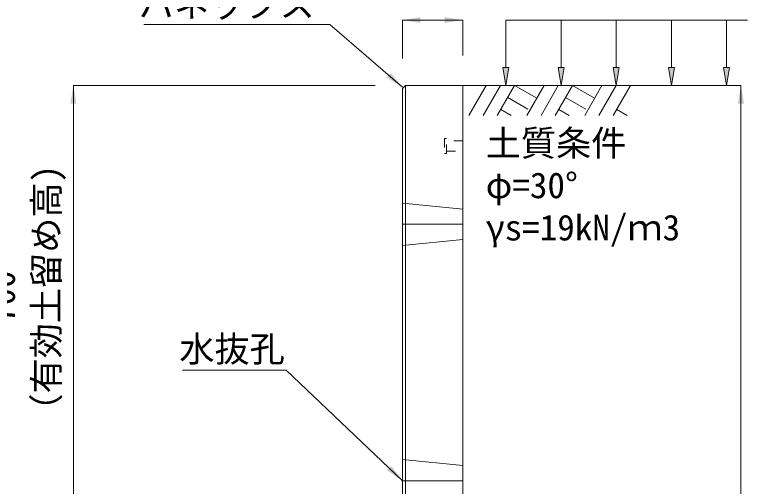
# Model space of a CAD drawing. Units: millimetres at full size. Extents: x 172874 to 217143, y 854931 to 903297.
# Drawn here: x 184282 to 185496, y 871842 to 872624 of the extents above; entities that cross this region are included whole.
import ezdxf
from ezdxf.enums import TextEntityAlignment as Align

# ---------------------------------------------------------------- set-up
doc = ezdxf.new("R2010")
doc.units = ezdxf.units.MM
doc.header["$LTSCALE"] = 20
for name, pattern in [('DASHED', [7.5, 6, -1.5]), ('USER1', [28.575, 19.05, -3.175, 3.175, -3.175]), ('USER3', [1.35, 0.75, -0.6])]:
    doc.linetypes.add(name, pattern=pattern)
for name, color, linetype, lineweight in [('0_2', 7, 'Continuous', 20), ('パネックスKDS', 2, 'Continuous', 13), ('寸法線', 7, 'Continuous', 13), ('引出線', 4, 'Continuous', 13), ('補助線', 8, 'Continuous', 13), ('ｲﾝｻｰﾄ', 3, 'USER3', 5), ('ﾊｯﾁﾝｸﾞ', 7, 'Continuous', 5)]:
    doc.layers.add(name, color=color, linetype=linetype, lineweight=lineweight)
doc.styles.add('ＭＳ ゴシック', font='')
doc.styles.get('ＭＳ ゴシック').set_extended_font_data('MS Gothic')

# ---------------------------------------------------------------- blocks, each defined once
blk = doc.blocks.new('filled_arrow')
at = {"color": 0, "linetype": 'Continuous', "lineweight": -2}
blk.add_solid([(7.5, 1.25), (0, 0), (7.5, -1.25)], dxfattribs=at)

msp = doc.modelspace()

# ---------------------------------------------------------------- hatches: boundary and pattern name
at = {"layer": '寸法線'}
for points in [[(185101.11, 872536.42), (185096.11, 872506.42), (185091.11, 872536.42)], [(185192.53, 872536.42), (185187.53, 872506.42), (185182.53, 872536.42)], [(185283.94, 872536.42), (185278.94, 872506.42), (185273.94, 872536.42)], [(185375.35, 872536.42), (185370.35, 872506.42), (185365.35, 872536.42)], [(185466.77, 872536.42), (185461.77, 872506.42), (185456.77, 872536.42)], [(185466.77, 872536.42), (185461.77, 872506.42), (185456.77, 872536.42)]]:
    msp.add_hatch(color=256, dxfattribs=at).paths.add_polyline_path(points)

# ---------------------------------------------------------------- linework, layer by layer
at = {"layer": '0_2'}
msp.add_line((185004.7, 872506.42), (185404.7, 872506.42), dxfattribs=at)
at = {"layer": 'パネックスKDS'}
for p, q in [((184924.7, 872501.42), (184929.7, 872506.42)), ((184929.7, 872506.42), (185024.7, 872506.42)), ((185024.7, 871031.42), (185024.7, 872506.42)), ((184924.7, 871806.42), (184924.7, 872501.42))]:
    msp.add_line(p, q, dxfattribs=at)
at = {"layer": 'パネックスKDS', "lineweight": 5}
msp.add_line((184929.7, 871806.42), (184929.7, 872506.42), dxfattribs=at)
at = {"layer": 'パネックスKDS', "linetype": 'DASHED', "lineweight": 9}
for p, q in [((184924.7, 872311.42), (185024.7, 872301.42)), ((184924.7, 872241.42), (185024.7, 872251.42)), ((184924.7, 871886.42), (185024.7, 871876.42))]:
    msp.add_line(p, q, dxfattribs=at)
at = {"layer": '寸法線'}
for p, q in [((184924.7, 872614.97), (185024.7, 872614.97)), ((184924.7, 872551.42), (184924.7, 872614.97)), ((185024.7, 872556.42), (185024.7, 872614.97)), ((184379.7, 871806.42), (184379.7, 872506.42)), ((184879.7, 872506.42), (184379.7, 872506.42)), ((185074.7, 872506.42), (185485.54, 872506.42)), ((185485.54, 871031.42), (185485.54, 872506.42))]:
    msp.add_line(p, q, dxfattribs=at)
at = {"layer": '寸法線', "lineweight": 9}
for p, q in [((185496.11, 872614.97), (185096.11, 872614.97)), ((185096.11, 872536.42), (185096.11, 872614.97)), ((185187.53, 872536.42), (185187.53, 872614.97)), ((185278.94, 872536.42), (185278.94, 872614.97)), ((185370.35, 872536.42), (185370.35, 872614.97)), ((185461.77, 872536.42), (185461.77, 872614.97))]:
    msp.add_line(p, q, dxfattribs=at)
for points in [[(185101.11, 872536.42), (185096.11, 872506.42), (185091.11, 872536.42)], [(185192.53, 872536.42), (185187.53, 872506.42), (185182.53, 872536.42)], [(185283.94, 872536.42), (185278.94, 872506.42), (185273.94, 872536.42)], [(185375.35, 872536.42), (185370.35, 872506.42), (185365.35, 872536.42)], [(185466.77, 872536.42), (185461.77, 872506.42), (185456.77, 872536.42)], [(185466.77, 872536.42), (185461.77, 872506.42), (185456.77, 872536.42)]]:
    msp.add_lwpolyline(points, close=True, dxfattribs=at)
at = {"layer": '引出線'}
for points in [[(184924.7, 872503.92), (184804.49, 872607.38), (184496.24, 872607.38)], [(184924.7, 871851.42), (184732.24, 872034.87), (184560.5, 872034.87)]]:
    msp.add_lwpolyline(points, dxfattribs=at)
at = {"layer": '補助線', "linetype": 'USER1'}
for p, q in [((184924.7, 872276.42), (185024.7, 872276.42)), ((184924.7, 871851.42), (185024.7, 871851.42))]:
    msp.add_line(p, q, dxfattribs=at)
at = {"layer": 'ｲﾝｻｰﾄ'}
for p, q in [((184994.7, 872418.92), (184994.7, 872393.92)), ((184997.7, 872418.92), (184994.7, 872418.92)), ((184997.7, 872393.92), (184997.7, 872418.92)), ((185024.7, 872414.92), (184997.7, 872414.92)), ((184997.7, 872397.92), (185024.7, 872397.92)), ((184994.7, 872393.92), (184997.7, 872393.92))]:
    msp.add_line(p, q, dxfattribs=at)
at = {"layer": 'ﾊｯﾁﾝｸﾞ', "lineweight": 9}
for p, q in [((185063.35, 872506.41), (185034.7, 872456.79)), ((185086.97, 872506.41), (185058.32, 872456.79)), ((185110.59, 872506.41), (185081.94, 872456.79)), ((185110.59, 872506.41), (185147.16, 872485.3)), ((185159.35, 872506.41), (185130.7, 872456.79)), ((185182.97, 872506.41), (185154.32, 872456.79)), ((185206.59, 872506.41), (185177.94, 872456.79)), ((185206.59, 872506.41), (185243.16, 872485.3)), ((185255.35, 872506.41), (185226.7, 872456.79)), ((185278.97, 872506.41), (185250.32, 872456.79)), ((185302.59, 872506.41), (185273.94, 872456.79)), ((185099.17, 872486.63), (185132.58, 872467.34)), ((185195.17, 872486.63), (185228.58, 872467.34)), ((185087.75, 872466.85), (185105.16, 872456.79)), ((185183.75, 872466.85), (185201.16, 872456.79)), ((185279.75, 872466.85), (185297.16, 872456.79))]:
    msp.add_line(p, q, dxfattribs=at)

# ---------------------------------------------------------------- block references
at = {"layer": '寸法線', "xscale": 4, "yscale": 4}
msp.add_blockref('filled_arrow', (184924.7, 872614.97), dxfattribs=at)
for p, rotation in [((185024.7, 872614.97), 180), ((184379.7, 872506.42), 270), ((185485.54, 872506.42), 270)]:
    msp.add_blockref('filled_arrow', p, dxfattribs=dict(at, rotation=rotation))
at = {"layer": '引出線', "xscale": 4, "yscale": 4}
for p, rotation in [((184924.7, 872503.92), 139.3), ((184924.7, 871851.42), 136.4)]:
    msp.add_blockref('filled_arrow', p, dxfattribs=dict(at, rotation=rotation))

# ---------------------------------------------------------------- texts
at = {"layer": '寸法線', "style": 'ＭＳ ゴシック'}
for s, p in [('土質条件', (185062.67, 872432.43)), ('φ=30°', (185062.67, 872362.43)), ('γs=19kN/ｍ3', (185062.67, 872292.43))]:
    msp.add_text(s, height=42.72, dxfattribs=at).set_placement(p, align=Align.TOP_LEFT)
for s, p in [('（有効土留め高)', (184368.9, 871937.89)), ('700', (184295.78, 872112.71))]:
    msp.add_text(s, height=42.72, rotation=90, dxfattribs=at).set_placement(p, align=Align.BOTTOM_LEFT)
at = {"layer": '引出線', "style": 'ＭＳ ゴシック'}
for s, p in [('パネックス', (184779.49, 872662.52)), ('水抜孔', (184729.99, 872091.15))]:
    msp.add_text(s, height=42.72, dxfattribs=at).set_placement(p, align=Align.TOP_RIGHT)

doc.saveas('drawing.dxf')
